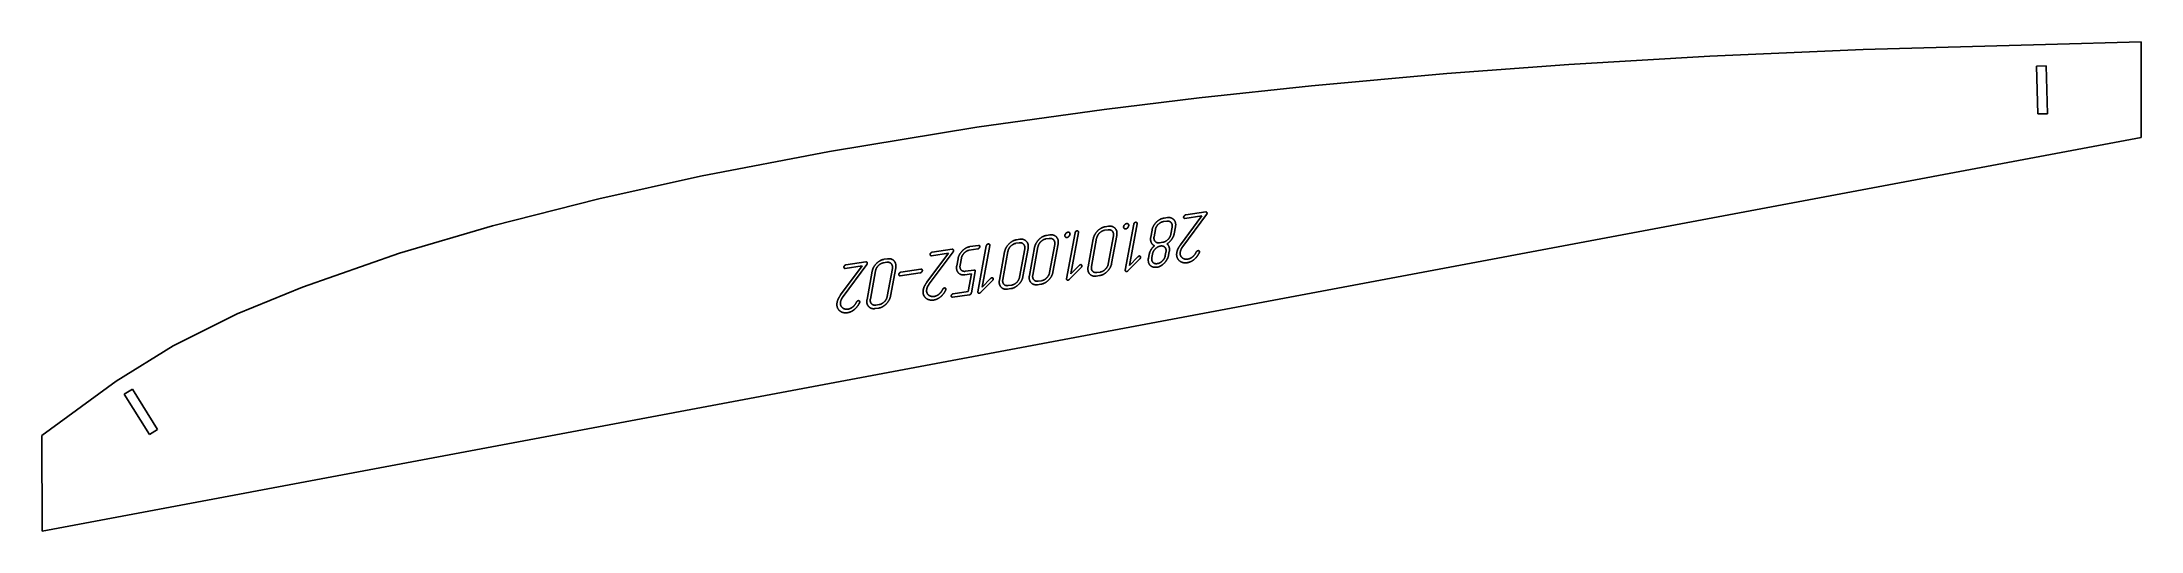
# Model space of a CAD drawing. Header units: millimetres. Extents: x 17 to 457, y 20 to 122.
import ezdxf

# ---------------------------------------------------------------- set-up
doc = ezdxf.new("R2010")
doc.units = ezdxf.units.MM
doc.linetypes.add('K5LT_BASIC', pattern=[0])
doc.layers.add('Engraving', color=7, linetype='Continuous')

msp = doc.modelspace()

# ---------------------------------------------------------------- linework, layer by layer
at = {"color": 150, "linetype": 'K5LT_BASIC', "lineweight": 25, "true_color": 0x0080ff}
for p, q in [((366.21, 119.48), (336.65, 117.74)), ((398.37, 120.84), (366.21, 119.48)), ((436.57, 121.9), (398.37, 120.84)), ((456.57, 122.43), (436.57, 121.9)), ((456.57, 102.43), (456.57, 122.43)), ((311.06, 115.82), (282.7, 113.25)), ((336.65, 117.74), (311.06, 115.82)), ((259.21, 110.72), (239.27, 108.29)), ((282.7, 113.25), (259.21, 110.72)), ((239.27, 108.29), (212.57, 104.57)), ((16.69, 19.97), (456.57, 102.43)), ((212.57, 104.57), (181.68, 99.5)), ((181.68, 99.5), (154.65, 94.3)), ((154.65, 94.3), (133.36, 89.58)), ((133.36, 89.58), (111.05, 83.89)), ((111.05, 83.89), (91.62, 78.17)), ((91.62, 78.17), (71.24, 71.08)), ((71.24, 71.08), (57.55, 65.44)), ((57.55, 65.44), (44.13, 58.8)), ((44.13, 58.8), (32.2, 51.37)), ((32.2, 51.37), (16.66, 39.97)), ((16.66, 39.97), (16.69, 19.97))]:
    msp.add_line(p, q, dxfattribs=at)
at = {"layer": 'Engraving', "color": 150, "linetype": 'K5LT_BASIC', "lineweight": 25, "true_color": 0x0080ff}
for p, q in [((436.69, 117.41), (434.69, 117.35)), ((434.69, 117.35), (434.96, 107.36)), ((436.96, 107.41), (436.69, 117.41)), ((434.96, 107.36), (436.96, 107.41)), ((240.21, 83.82), (239.51, 83.72)), ((245.46, 84.24), (243.7, 74.64)), ((244.57, 75.63), (246.16, 84.34)), ((252.38, 84.9), (251.68, 84.79)), ((252.51, 85.63), (251.81, 85.53)), ((253.24, 82.15), (253.51, 83.63)), ((253.95, 82.26), (254.22, 83.73)), ((259.76, 85.98), (255.24, 79.91)), ((255.76, 79.58), (260.74, 86.29)), ((256.21, 85.46), (259.76, 85.98)), ((260.55, 86.82), (256.35, 86.2)), ((212.91, 79.81), (211.15, 79.55)), ((214.57, 79.69), (212.81, 70.1)), ((213.68, 71.08), (215.28, 79.8)), ((221.49, 80.35), (220.79, 80.25)), ((221.63, 81.09), (220.92, 80.99)), ((222.25, 73.28), (223.33, 79.18)), ((224.68, 79.38), (223.6, 73.48)), ((225.39, 79.49), (224.3, 73.58)), ((227.77, 81.27), (227.07, 81.17)), ((227.91, 82.01), (227.21, 81.91)), ((227.82, 74.1), (228.91, 80)), ((228.53, 74.2), (229.61, 80.11)), ((233.16, 82.43), (231.4, 72.83)), ((232.26, 73.82), (233.86, 82.53)), ((236.99, 81.19), (235.9, 75.29)), ((237.69, 81.3), (236.61, 75.39)), ((240.08, 83.08), (239.37, 82.98)), ((240.13, 75.91), (241.21, 81.82)), ((240.83, 76.01), (241.91, 81.92)), ((249.3, 83.01), (249.03, 81.53)), ((250, 83.11), (249.73, 81.64)), ((250.86, 80.37), (251.57, 80.47)), ((255.41, 79), (255.56, 79.28)), ((255.56, 79.28), (255.76, 79.58)), ((188.56, 75.5), (184.04, 69.43)), ((184.56, 69.11), (189.54, 75.81)), ((185.01, 74.98), (188.56, 75.5)), ((189.35, 76.34), (185.15, 75.72)), ((193.74, 76.27), (193.04, 76.16)), ((193.88, 77.01), (193.18, 76.9)), ((193.79, 69.09), (194.88, 75)), ((194.5, 69.2), (195.58, 75.1)), ((200.87, 74.8), (196.66, 74.18)), ((206.62, 78.16), (202.11, 72.09)), ((202.62, 71.76), (207.6, 78.47)), ((203.08, 77.64), (206.62, 78.16)), ((207.42, 79), (203.21, 78.38)), ((208.64, 77.02), (208.37, 75.55)), ((209.08, 75.65), (209.35, 77.13)), ((211.01, 78.81), (212.78, 79.07)), ((218.4, 78.46), (217.32, 72.55)), ((219.1, 78.56), (218.02, 72.66)), ((221.54, 73.18), (222.63, 79.08)), ((231.95, 72.66), (234.46, 75.18)), ((234.06, 75.63), (232.26, 73.82)), ((244.25, 74.47), (246.76, 76.99)), ((246.36, 77.44), (244.57, 75.63)), ((248.52, 76.92), (248.51, 76.69)), ((248.51, 76.69), (248.55, 76.31)), ((248.56, 77.15), (248.52, 76.92)), ((248.7, 77.9), (248.56, 77.15)), ((249.4, 78), (249.27, 77.25)), ((250.27, 75.25), (250.49, 75.28)), ((250.49, 75.28), (250.72, 75.35)), ((250.72, 75.35), (251.12, 75.52)), ((252.08, 77.66), (252.22, 78.42)), ((252.78, 77.76), (252.92, 78.51)), ((259.19, 78.26), (259.23, 78.4)), ((190.65, 74.38), (189.57, 68.47)), ((191.36, 74.48), (190.27, 68.57)), ((196.52, 73.44), (200.74, 74.06)), ((202.27, 71.18), (202.42, 71.45)), ((202.42, 71.45), (202.62, 71.76)), ((206.05, 70.44), (206.1, 70.58)), ((210.07, 73.65), (211.48, 73.86)), ((211.97, 74.65), (210.2, 74.39)), ((211.48, 73.86), (210.8, 70.16)), ((211.44, 69.89), (212.25, 74.33)), ((213.36, 69.92), (215.87, 72.45)), ((215.47, 72.89), (213.68, 71.08)), ((219.03, 70.65), (219.73, 70.75)), ((219.16, 71.39), (219.87, 71.49)), ((225.31, 71.58), (226.01, 71.68)), ((225.45, 72.31), (226.15, 72.42)), ((237.61, 73.39), (238.32, 73.49)), ((237.75, 74.13), (238.45, 74.23)), ((184.21, 68.52), (184.36, 68.8)), ((184.36, 68.8), (184.56, 69.11)), ((187.99, 67.79), (188.03, 67.92)), ((191.28, 66.57), (191.98, 66.67)), ((191.42, 67.31), (192.12, 67.41)), ((207.5, 68.95), (211.02, 69.47)), ((210.8, 70.16), (207.64, 69.69)), ((35.6, 49.72), (33.9, 48.66)), ((33.9, 48.66), (39.2, 40.17)), ((40.89, 41.23), (35.6, 49.72)), ((39.2, 40.17), (40.89, 41.23))]:
    msp.add_line(p, q, dxfattribs=at)
for points in [[(239.51, 83.72), (238.63, 83.59), (237.89, 82.85)], [(241.55, 83.4), (241.02, 83.94), (240.21, 83.82)], [(243.35, 83.75), (243.31, 83.55), (243.45, 83.4)], [(243.55, 84.14), (243.38, 83.95), (243.35, 83.75)], [(243.98, 84.38), (243.72, 84.34), (243.55, 84.14)], [(244.33, 84.28), (244.22, 84.41), (243.98, 84.38)], [(244.21, 83.54), (244.38, 83.78), (244.4, 83.9)], [(244.4, 83.9), (244.44, 84.12), (244.33, 84.28)], [(245.61, 84.53), (245.49, 84.42), (245.46, 84.24)], [(245.88, 84.66), (245.72, 84.64), (245.61, 84.53)], [(246.11, 84.61), (245.94, 84.67), (245.88, 84.66)], [(246.16, 84.34), (246.2, 84.53), (246.11, 84.61)], [(250.2, 84.67), (249.47, 83.93), (249.3, 83.01)], [(250.6, 84.22), (250.11, 83.73), (250, 83.11)], [(251.81, 85.53), (250.93, 85.4), (250.2, 84.67)], [(251.68, 84.79), (251.09, 84.71), (250.6, 84.22)], [(253.28, 84.6), (252.93, 84.98), (252.38, 84.9)], [(253.86, 85.21), (253.32, 85.75), (252.51, 85.63)], [(253.51, 83.63), (253.62, 84.22), (253.28, 84.6)], [(254.22, 83.73), (254.39, 84.66), (253.86, 85.21)], [(255.93, 85.78), (255.91, 85.64), (256, 85.54)], [(256.07, 86.04), (255.95, 85.91), (255.93, 85.78)], [(256, 85.54), (256.09, 85.44), (256.21, 85.46)], [(256.35, 86.2), (256.18, 86.17), (256.07, 86.04)], [(260.78, 86.74), (260.68, 86.84), (260.55, 86.82)], [(260.74, 86.29), (260.81, 86.37), (260.82, 86.47)], [(260.82, 86.47), (260.85, 86.62), (260.78, 86.74)], [(211.15, 79.55), (210.29, 79.42), (209.55, 78.68)], [(212.78, 79.07), (212.95, 79.09), (213.07, 79.25)], [(213.15, 79.74), (213.08, 79.83), (212.91, 79.81)], [(213.07, 79.25), (213.18, 79.41), (213.2, 79.49)], [(213.2, 79.49), (213.22, 79.64), (213.15, 79.74)], [(214.72, 79.99), (214.6, 79.87), (214.57, 79.69)], [(214.99, 80.11), (214.84, 80.09), (214.72, 79.99)], [(215.22, 80.06), (215.06, 80.12), (214.99, 80.11)], [(215.28, 79.8), (215.31, 79.99), (215.22, 80.06)], [(219.31, 80.11), (218.57, 79.37), (218.4, 78.46)], [(219.72, 79.68), (219.22, 79.2), (219.1, 78.56)], [(220.92, 80.99), (220.04, 80.86), (219.31, 80.11)], [(220.79, 80.25), (220.22, 80.16), (219.72, 79.68)], [(222.39, 80.05), (222.05, 80.43), (221.49, 80.35)], [(222.97, 80.66), (222.44, 81.21), (221.63, 81.09)], [(222.63, 79.08), (222.73, 79.68), (222.39, 80.05)], [(223.33, 79.18), (223.5, 80.11), (222.97, 80.66)], [(225.59, 81.04), (224.85, 80.29), (224.68, 79.38)], [(226, 80.6), (225.5, 80.12), (225.39, 79.49)], [(227.21, 81.91), (226.33, 81.78), (225.59, 81.04)], [(227.07, 81.17), (226.5, 81.09), (226, 80.6)], [(228.67, 80.98), (228.33, 81.36), (227.77, 81.27)], [(229.25, 81.59), (228.72, 82.13), (227.91, 82.01)], [(228.91, 80), (229.02, 80.6), (228.67, 80.98)], [(229.61, 80.11), (229.78, 81.04), (229.25, 81.59)], [(231.25, 82.33), (231.08, 82.14), (231.04, 81.94)], [(231.04, 81.94), (231.01, 81.74), (231.14, 81.58)], [(231.14, 81.58), (231.28, 81.43), (231.47, 81.46)], [(231.67, 82.57), (231.42, 82.53), (231.25, 82.33)], [(231.47, 81.46), (231.73, 81.5), (231.9, 81.73)], [(232.03, 82.47), (231.92, 82.6), (231.67, 82.57)], [(231.9, 81.73), (232.08, 81.97), (232.1, 82.09)], [(232.1, 82.09), (232.14, 82.31), (232.03, 82.47)], [(233.31, 82.72), (233.19, 82.6), (233.16, 82.43)], [(233.58, 82.85), (233.42, 82.83), (233.31, 82.72)], [(233.81, 82.8), (233.64, 82.86), (233.58, 82.85)], [(233.86, 82.53), (233.9, 82.72), (233.81, 82.8)], [(237.89, 82.85), (237.15, 82.1), (236.99, 81.19)], [(238.3, 82.41), (237.81, 81.93), (237.69, 81.3)], [(239.37, 82.98), (238.8, 82.9), (238.3, 82.41)], [(240.98, 82.79), (240.63, 83.17), (240.08, 83.08)], [(241.21, 81.82), (241.32, 82.41), (240.98, 82.79)], [(241.91, 81.92), (242.09, 82.85), (241.55, 83.4)], [(243.45, 83.4), (243.58, 83.24), (243.77, 83.27)], [(243.77, 83.27), (244.03, 83.31), (244.21, 83.54)], [(249.03, 81.53), (248.91, 80.91), (249.14, 80.41)], [(249.8, 79.73), (249.34, 79.33), (249.07, 78.88)], [(249.14, 80.41), (249.36, 79.91), (249.8, 79.73)], [(249.73, 81.64), (249.62, 81.02), (249.94, 80.65)], [(249.94, 80.65), (250.27, 80.28), (250.86, 80.37)], [(251.09, 79.68), (250.52, 79.6), (250.02, 79.11)], [(252, 79.4), (251.67, 79.77), (251.09, 79.68)], [(251.57, 80.47), (252.15, 80.56), (252.64, 81.05)], [(252.22, 78.42), (252.33, 79.03), (252, 79.4)], [(252.45, 80.13), (253.06, 80.57), (253.45, 81.13)], [(252.89, 79.45), (252.76, 79.87), (252.45, 80.13)], [(252.64, 81.05), (253.13, 81.54), (253.24, 82.15)], [(252.92, 78.51), (253.02, 79.04), (252.89, 79.45)], [(253.45, 81.13), (253.84, 81.69), (253.95, 82.26)], [(255.24, 79.91), (254.9, 79.42), (254.73, 79.06)], [(184.87, 75.56), (184.75, 75.43), (184.73, 75.3)], [(184.73, 75.3), (184.71, 75.17), (184.8, 75.06)], [(184.8, 75.06), (184.89, 74.96), (185.01, 74.98)], [(185.15, 75.72), (184.98, 75.7), (184.87, 75.56)], [(189.58, 76.26), (189.48, 76.36), (189.35, 76.34)], [(189.54, 75.81), (189.61, 75.89), (189.62, 75.99)], [(189.62, 75.99), (189.65, 76.15), (189.58, 76.26)], [(191.56, 76.03), (190.82, 75.28), (190.65, 74.38)], [(191.97, 75.6), (191.47, 75.11), (191.36, 74.48)], [(193.18, 76.9), (192.3, 76.77), (191.56, 76.03)], [(193.04, 76.16), (192.47, 76.08), (191.97, 75.6)], [(194.64, 75.97), (194.3, 76.35), (193.74, 76.27)], [(195.22, 76.58), (194.69, 77.12), (193.88, 77.01)], [(194.88, 75), (194.99, 75.59), (194.64, 75.97)], [(195.58, 75.1), (195.75, 76.03), (195.22, 76.58)], [(201.12, 74.74), (201.04, 74.83), (200.87, 74.8)], [(202.93, 78.22), (202.82, 78.09), (202.79, 77.96)], [(202.79, 77.96), (202.77, 77.82), (202.86, 77.72)], [(202.86, 77.72), (202.95, 77.62), (203.08, 77.64)], [(203.21, 78.38), (203.04, 78.35), (202.93, 78.22)], [(207.64, 78.92), (207.54, 79.02), (207.42, 79)], [(207.6, 78.47), (207.67, 78.55), (207.69, 78.65)], [(207.69, 78.65), (207.72, 78.8), (207.64, 78.92)], [(208.37, 75.55), (208.2, 74.64), (208.7, 74.08)], [(209.55, 78.68), (208.81, 77.93), (208.64, 77.02)], [(209.29, 74.67), (208.96, 75.04), (209.08, 75.65)], [(209.35, 77.13), (209.46, 77.75), (209.95, 78.23)], [(209.95, 78.23), (210.43, 78.72), (211.01, 78.81)], [(234.32, 75.77), (234.18, 75.75), (234.06, 75.63)], [(234.55, 75.7), (234.47, 75.8), (234.32, 75.77)], [(234.46, 75.18), (234.6, 75.39), (234.61, 75.45)], [(234.61, 75.45), (234.64, 75.61), (234.55, 75.7)], [(235.9, 75.29), (235.73, 74.37), (236.24, 73.81)], [(236.61, 75.39), (236.5, 74.79), (236.83, 74.41)], [(238.45, 74.23), (239.03, 74.31), (239.52, 74.81)], [(239.52, 74.81), (240.01, 75.3), (240.13, 75.91)], [(239.93, 74.37), (240.67, 75.13), (240.83, 76.01)], [(246.62, 77.59), (246.49, 77.57), (246.36, 77.44)], [(246.85, 77.51), (246.77, 77.61), (246.62, 77.59)], [(246.76, 76.99), (246.9, 77.2), (246.91, 77.26)], [(246.91, 77.26), (246.94, 77.42), (246.85, 77.51)], [(248.55, 76.31), (248.63, 75.93), (248.88, 75.67)], [(249.07, 78.88), (248.8, 78.44), (248.7, 77.9)], [(248.88, 75.67), (249.4, 75.12), (250.27, 75.25)], [(249.27, 77.25), (249.15, 76.64), (249.48, 76.27)], [(250.02, 79.11), (249.52, 78.63), (249.4, 78)], [(249.48, 76.27), (249.81, 75.9), (250.4, 75.99)], [(250.4, 75.99), (250.98, 76.07), (251.47, 76.56)], [(251.12, 75.52), (251.51, 75.73), (251.88, 76.11)], [(251.47, 76.56), (251.96, 77.04), (252.08, 77.66)], [(251.88, 76.11), (252.62, 76.91), (252.78, 77.76)], [(254.5, 78.34), (254.3, 77.28), (254.99, 76.64)], [(254.73, 79.06), (254.56, 78.7), (254.5, 78.34)], [(254.99, 76.64), (255.65, 76.04), (256.66, 76.18)], [(255.57, 77.27), (255.08, 77.7), (255.22, 78.44)], [(255.22, 78.44), (255.27, 78.72), (255.41, 79)], [(256.09, 76.97), (255.78, 77.07), (255.57, 77.27)], [(256.76, 76.93), (256.41, 76.88), (256.09, 76.97)], [(256.66, 76.18), (257.39, 76.29), (258.02, 76.78)], [(257.72, 77.35), (257.25, 77), (256.76, 76.93)], [(258.57, 78.42), (258.19, 77.69), (257.72, 77.35)], [(258.02, 76.78), (258.73, 77.32), (259.19, 78.26)], [(258.73, 78.61), (258.64, 78.54), (258.57, 78.42)], [(258.94, 78.71), (258.81, 78.67), (258.73, 78.61)], [(259.17, 78.65), (259.08, 78.73), (258.94, 78.71)], [(259.23, 78.4), (259.26, 78.56), (259.17, 78.65)], [(196.24, 73.76), (196.21, 73.63), (196.3, 73.52)], [(196.38, 74.02), (196.26, 73.89), (196.24, 73.76)], [(196.3, 73.52), (196.39, 73.42), (196.52, 73.44)], [(196.66, 74.18), (196.49, 74.16), (196.38, 74.02)], [(200.74, 74.06), (200.91, 74.09), (201.03, 74.24)], [(201.03, 74.24), (201.14, 74.4), (201.16, 74.48)], [(201.16, 74.48), (201.19, 74.63), (201.12, 74.74)], [(201.36, 70.51), (201.16, 69.46), (201.85, 68.82)], [(201.59, 71.24), (201.42, 70.88), (201.36, 70.51)], [(202.11, 72.09), (201.76, 71.6), (201.59, 71.24)], [(202.43, 69.44), (201.95, 69.88), (202.08, 70.62)], [(202.08, 70.62), (202.13, 70.9), (202.27, 71.18)], [(205.44, 70.6), (205.05, 69.87), (204.58, 69.53)], [(204.88, 68.96), (205.59, 69.5), (206.05, 70.44)], [(205.59, 70.79), (205.5, 70.72), (205.44, 70.6)], [(205.8, 70.89), (205.67, 70.85), (205.59, 70.79)], [(206.04, 70.83), (205.94, 70.91), (205.8, 70.89)], [(206.1, 70.58), (206.13, 70.74), (206.04, 70.83)], [(208.7, 74.08), (209.2, 73.52), (210.07, 73.65)], [(210.2, 74.39), (209.62, 74.3), (209.29, 74.67)], [(212.25, 74.33), (212.32, 74.7), (211.97, 74.65)], [(215.73, 73.04), (215.6, 73.02), (215.47, 72.89)], [(215.97, 72.97), (215.88, 73.06), (215.73, 73.04)], [(215.87, 72.45), (216.01, 72.66), (216.02, 72.72)], [(216.02, 72.72), (216.05, 72.87), (215.97, 72.97)], [(217.32, 72.55), (217.15, 71.63), (217.65, 71.08)], [(217.65, 71.08), (218.16, 70.52), (219.03, 70.65)], [(218.02, 72.66), (217.91, 72.05), (218.24, 71.68)], [(218.24, 71.68), (218.58, 71.3), (219.16, 71.39)], [(219.73, 70.75), (220.62, 70.88), (221.35, 71.64)], [(219.87, 71.49), (220.45, 71.58), (220.94, 72.07)], [(220.94, 72.07), (221.43, 72.56), (221.54, 73.18)], [(221.35, 71.64), (222.08, 72.39), (222.25, 73.28)], [(223.6, 73.48), (223.43, 72.56), (223.94, 72)], [(223.94, 72), (224.44, 71.45), (225.31, 71.58)], [(224.3, 73.58), (224.19, 72.98), (224.53, 72.6)], [(224.53, 72.6), (224.86, 72.23), (225.45, 72.31)], [(226.01, 71.68), (226.9, 71.81), (227.63, 72.56)], [(226.15, 72.42), (226.73, 72.5), (227.22, 73)], [(227.22, 73), (227.71, 73.49), (227.82, 74.1)], [(227.63, 72.56), (228.37, 73.32), (228.53, 74.2)], [(231.4, 72.83), (231.37, 72.67), (231.46, 72.58)], [(231.46, 72.58), (231.55, 72.5), (231.69, 72.52)], [(231.69, 72.52), (231.83, 72.54), (231.95, 72.66)], [(236.24, 73.81), (236.75, 73.26), (237.61, 73.39)], [(236.83, 74.41), (237.16, 74.04), (237.75, 74.13)], [(238.32, 73.49), (239.2, 73.62), (239.93, 74.37)], [(243.7, 74.64), (243.67, 74.48), (243.76, 74.4)], [(243.76, 74.4), (243.85, 74.31), (243.99, 74.33)], [(243.99, 74.33), (244.13, 74.35), (244.25, 74.47)], [(183.3, 67.86), (183.1, 66.8), (183.79, 66.16)], [(183.53, 68.58), (183.36, 68.22), (183.3, 67.86)], [(184.04, 69.43), (183.7, 68.94), (183.53, 68.58)], [(183.79, 66.16), (184.45, 65.56), (185.46, 65.71)], [(184.37, 66.79), (183.88, 67.22), (184.02, 67.96)], [(184.02, 67.96), (184.07, 68.24), (184.21, 68.52)], [(184.89, 66.49), (184.58, 66.59), (184.37, 66.79)], [(185.56, 66.45), (185.21, 66.4), (184.89, 66.49)], [(185.46, 65.71), (186.19, 65.81), (186.82, 66.3)], [(186.52, 66.87), (186.05, 66.52), (185.56, 66.45)], [(187.37, 67.94), (186.99, 67.22), (186.52, 66.87)], [(186.82, 66.3), (187.53, 66.84), (187.99, 67.79)], [(187.53, 68.13), (187.44, 68.06), (187.37, 67.94)], [(187.74, 68.23), (187.61, 68.19), (187.53, 68.13)], [(187.97, 68.17), (187.88, 68.25), (187.74, 68.23)], [(188.03, 67.92), (188.06, 68.08), (187.97, 68.17)], [(189.57, 68.47), (189.4, 67.55), (189.91, 66.99)], [(189.91, 66.99), (190.42, 66.44), (191.28, 66.57)], [(190.27, 68.57), (190.16, 67.97), (190.5, 67.59)], [(190.5, 67.59), (190.83, 67.22), (191.42, 67.31)], [(191.98, 66.67), (192.87, 66.8), (193.6, 67.56)], [(192.12, 67.41), (192.7, 67.5), (193.19, 67.99)], [(193.19, 67.99), (193.68, 68.48), (193.79, 69.09)], [(193.6, 67.56), (194.34, 68.31), (194.5, 69.2)], [(201.85, 68.82), (202.52, 68.22), (203.52, 68.36)], [(202.96, 69.15), (202.64, 69.25), (202.43, 69.44)], [(203.63, 69.11), (203.27, 69.06), (202.96, 69.15)], [(203.52, 68.36), (204.25, 68.47), (204.88, 68.96)], [(204.58, 69.53), (204.11, 69.18), (203.63, 69.11)], [(207.22, 69.27), (207.2, 69.14), (207.29, 69.04)], [(207.36, 69.54), (207.24, 69.41), (207.22, 69.27)], [(207.29, 69.04), (207.38, 68.94), (207.5, 68.95)], [(207.64, 69.69), (207.47, 69.67), (207.36, 69.54)], [(211.02, 69.47), (211.37, 69.52), (211.44, 69.89)], [(212.81, 70.1), (212.78, 69.93), (212.87, 69.85)], [(212.87, 69.85), (212.96, 69.77), (213.1, 69.79)], [(213.1, 69.79), (213.24, 69.81), (213.36, 69.92)]]:
    msp.add_open_spline(points, degree=2, dxfattribs=at)

doc.saveas('drawing.dxf')
